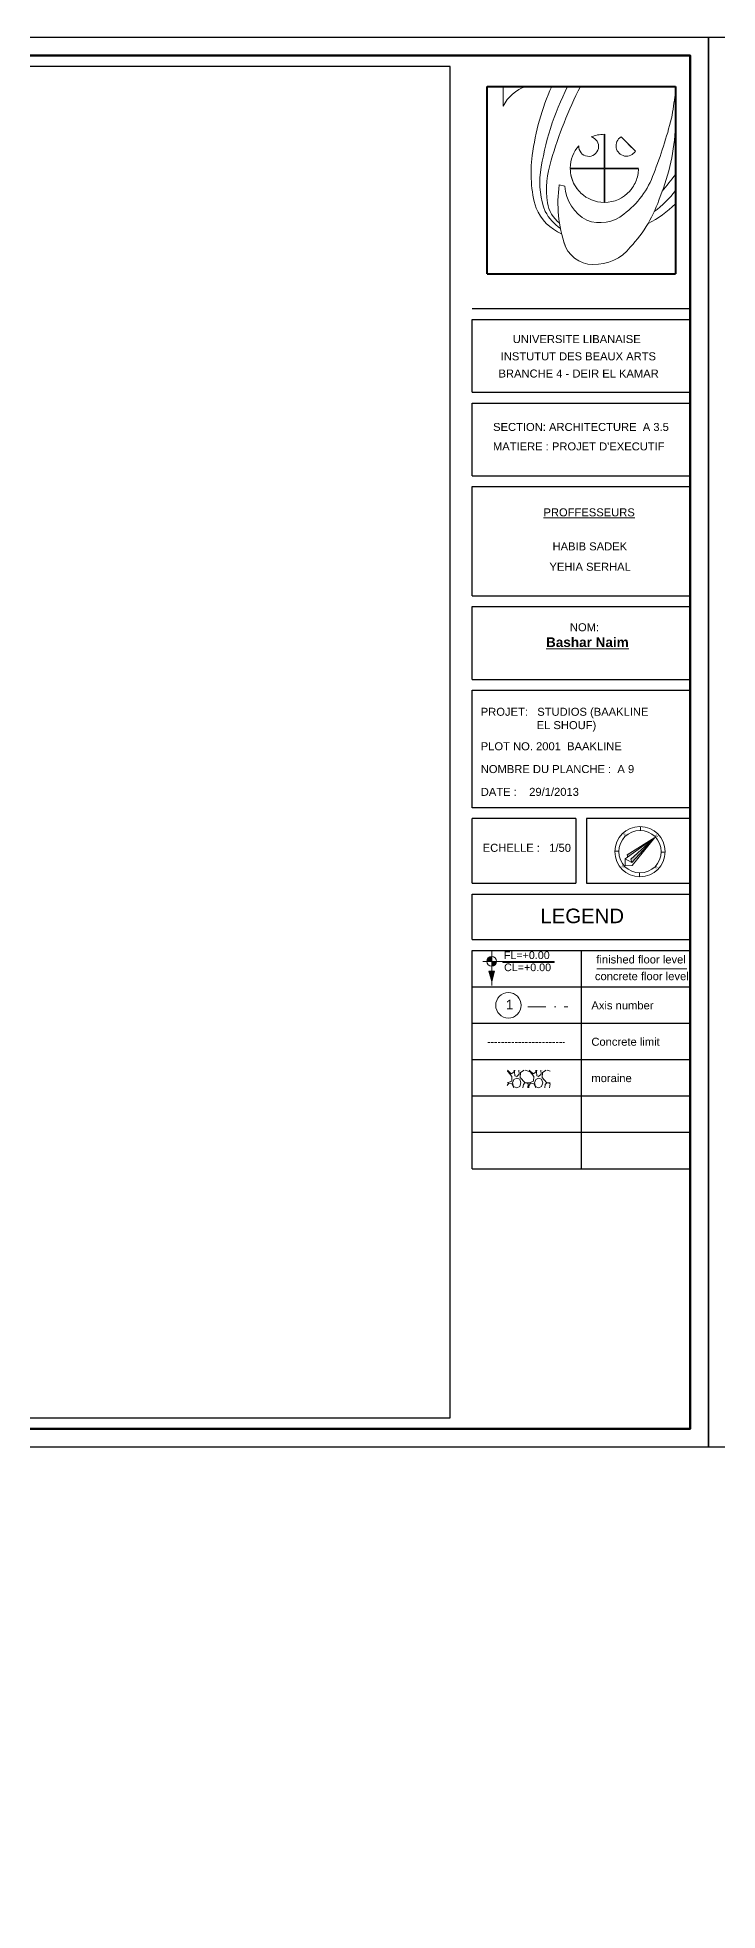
# Model space of a CAD drawing. Header units: inches. Extents: x -580639 to 179052, y 0 to 152898.
# Drawn here: x 5917 to 24613, y 100279 to 151788 of the extents above; entities that cross this region are included whole.
import ezdxf
from ezdxf.enums import TextEntityAlignment as Align

# ---------------------------------------------------------------- set-up
doc = ezdxf.new("R2010")
doc.units = ezdxf.units.IN
doc.header["$LTSCALE"] = 500
doc.header["$MEASUREMENT"] = 0
for name, pattern in [('ACAD_ISO02W100', [15, 12, -3]), ('DASHDOTX2', [2, 1, -0.5, 0, -0.5]), ('HIDDEN2', [0.1875, 0.125, -0.0625])]:
    doc.linetypes.add(name, pattern=pattern)
for name, color, linetype, lineweight in [('1ATEXT', 3, 'Continuous', 20), ('A-0.2', 61, 'Continuous', 20), ('A-0.25', 42, 'Continuous', 25), ('A-ANNO-TEXS', 211, 'Continuous', 18), ('A-flor-sthn', 251, 'HIDDEN2', 9), ('A-htch', 252, 'Continuous', 20), ('A-wall', 52, 'Continuous', 35), ('ground floor', 8, 'Continuous', 20), ('HATCH', 11, 'Continuous', 9), ('WALL', 7, 'Continuous', 40), ('WIN', 3, 'Continuous', 18)]:
    doc.layers.add(name, color=color, linetype=linetype, lineweight=lineweight)
doc.layers.add('SYSEC', color=6, linetype='Continuous')
doc.styles.add('100', font='arial.ttf', dxfattribs={"height": 200})
doc.styles.add('50', font='arial.ttf', dxfattribs={"height": 125})
doc.styles.add('CURENT', font='sanss___.ttf')
doc.styles.get("Standard").update_dxf_attribs({"font": 'arial.ttf'})

# ---------------------------------------------------------------- blocks, each defined once
blk = doc.blocks.new('4')
at = {"layer": 'A-0.2', "color": 253}
for p, q in [((0, 7158), (612, 7158)), ((612, 7158), (612, 6408))]:
    blk.add_line(p, q, dxfattribs=at)
at = {"layer": 'A-0.2'}
for p, q in [((4464, 4046), (4464, 5334)), ((4491, 4046), (4491, 5334)), ((5661, 4688), (5114, 5233)), ((5387, 4961), (5661, 4688)), ((4464, 4046), (3176, 4046)), ((4464, 4019), (3176, 4019)), ((4464, 2731), (4464, 4019)), ((5779, 4046), (4491, 4046)), ((5779, 4019), (4491, 4019)), ((4491, 2731), (4491, 4019)), ((2753, 3402), (2970, 3354))]:
    blk.add_line(p, q, dxfattribs=at)
at = {"layer": 'A-0.2', "color": 253}
blk.add_arc((1928, 5765), 1462, 107.64781, 153.96165, dxfattribs=at)
at = {"layer": 'A-0.2'}
for centre, radius, start, end in [((10717, 3409), 9059, 155.55033, 172.92406), ((12494, 2369), 10566, 153.0442, 171.7936), ((18093, -216), 16295, 153.09334, 163.75774), ((-19263, 10603), 26713, 349.95399, 351.96969), ((-10257, 10332), 17845, 338.64073, 345.76469), ((3880, 4867), 376, 175.50124, 75.71182), ((4478, 4033), 1301, 90.59339, 112.82445), ((5322, 4895), 397, 121.63123, 328.54112), ((-676, 5940), 7870, 337.73271, 357.72099), ((6429, 3847), 4751, 171.79462, 196.2417), ((5992, 3211), 3720, 162.30173, 187.61114), ((4478, 4033), 1301, 138.38861, 179.40661), ((5120, 3503), 3106, 173.07815, 201.04099), ((4478, 4033), 1301, 180.59339, 207.56933), ((4478, 4033), 1301, 187.50396, 216.31067), ((3279, 4920), 3270, 306.37555, 340.58391), ((4478, 4033), 1301, 337.29236, 359.40661), ((-4402, 12360), 14410, 320.31393, 323.55003), ((7684, 2710), 4979, 172.00351, 199.00541), ((4557, 3453), 1590, 183.56918, 241.76008), ((4478, 4033), 1301, 214.70346, 226.49059), ((4478, 4033), 1301, 226.49059, 269.40661), ((4478, 4033), 1301, 270.59339, 318.05723), ((4478, 4033), 1301, 318.05723, 325.65676), ((1776, 4501), 5072, 316.72692, 342.28934), ((4478, 4033), 1301, 325.65676, 337.29236), ((4080, 5482), 3864, 306.58145, 323.55215), ((3569, 3233), 1845, 202.79142, 246.93196), ((3907, 3300), 1917, 208.42814, 234.80849), ((3498, 2902), 1207, 188.73708, 232.56395), ((4313, 3366), 1408, 248.83977, 309.98353), ((4368, 5496), 3987, 296.48799, 315.0148), ((4044, 1512), 1149, 194.74643, 269.93049), ((4101, 2106), 1744, 268.07353, 321.63612)]:
    blk.add_arc(centre, radius, start, end, dxfattribs=at)
at = {"layer": 'WALL'}
for p, q in [((0, 7158), (7188, 7158)), ((0, 0), (0, 7158)), ((7188, 7158), (7188, 0)), ((0, 0), (7188, 0))]:
    blk.add_line(p, q, dxfattribs=at)
blk = doc.blocks.new('NORTH')
at = {"layer": 'WIN', "color": 1}
for p, q in [((494, 631), (0, 0)), ((0, 0), (661, -479)), ((494, 631), (4781, 459)), ((851, -154), (494, 631)), ((661, -479), (4781, 459)), ((851, -154), (4781, 459)), ((851, -154), (1006, 218)), ((887, 607), (973, 851)), ((973, 851), (4781, 459)), ((1006, 218), (4781, 459))]:
    blk.add_line(p, q, dxfattribs=at)
blk = doc.blocks.new('NORTHE')
at = {"color": 3}
for p, q in [((-1759, 1759), (-2077, 2077)), ((1759, 1759), (2077, 2077)), ((-1759, -1759), (-2077, -2077)), ((1759, -1759), (2077, -2077))]:
    blk.add_line(p, q, dxfattribs=at)
for radius in [2937, 2487]:
    blk.add_circle((0, 0), radius, dxfattribs=at)
for points in [[(-754, -1351), (-527, -1456), (0, 2402)], [(-121, -1378), (235, -1568), (0, 2402)]]:
    blk.add_solid(points, dxfattribs=at)
at = {"color": 3, "rotation": 84.51780902573543}
blk.add_blockref('NORTH', (0, -2400), dxfattribs=at)
at = {"color": 3}
for s, width, p, p2 in [('N', 1.784178, (-180, 2610), (180, 2610)), ('W', 1.365132, (-2894, 0), (-2534, 0)), ('E', 1.931772, (2517, 0), (2877, 0)), ('S', 1.931772, (-325, -2784), (35, -2784))]:
    blk.add_text(s, height=200, dxfattribs=dict(at, width=width)).set_placement(p, p2, align=Align.FIT)
blk = doc.blocks.new('NOR')
at = {"layer": 'WIN', "color": 3, "xscale": 0.000462, "yscale": 0.000462, "zscale": 0.000462, "rotation": 276.1356553146427}
blk.add_blockref('NORTHE', (-1.1, -0.12), dxfattribs=at)
blk = doc.blocks.new('SYSECFL')
at = {"layer": '1ATEXT'}
h = blk.add_hatch(color=256, dxfattribs=at)
h.paths.add_polyline_path([(7.6, 31.3), (0, 31.3), (0, 23.7, 0.414214)])
h.paths.add_polyline_path([(0, 38.9, 0.414214), (-7.6, 31.3), (0, 31.3)])
blk.add_hatch(color=256, dxfattribs=at).paths.add_polyline_path([(17.3, 31.3), (17.3, 29.7), (97.6, 29.7), (97.6, 31.3)])
h = blk.add_hatch(color=256, dxfattribs=at)
h.paths.add_polyline_path([(4.5, 15.9), (0, 15.9), (0, 0)])
h.paths.add_polyline_path([(0, 15.9), (-4.5, 15.9), (0, 0)])
for p, q in [((-14.1, 31.3), (97.6, 31.3)), ((0, -6.3), (0, 46.8)), ((0, 0), (-4.5, 15.9)), ((-4.5, 15.9), (4.5, 15.9)), ((0, 0), (4.5, 15.9))]:
    blk.add_line(p, q, dxfattribs=at)
blk.add_lwpolyline([(97.6, 31.3), (97.6, 29.7), (17.3, 29.7), (17.3, 31.3)], dxfattribs=at)
for start, end in [(0, 180), (180, 0)]:
    blk.add_arc((0, 31.3), 7.6, start, end, dxfattribs=at)
at = {"layer": '1ATEXT', "style": 'CURENT'}
for tag, p in [('FL=0.00', (19, 35)), ('CL=0.00', (19.3, 16))]:
    blk.add_attdef(tag, p, '', height=12, dxfattribs=at)
blk = doc.blocks.new('WERQ')
at = {"layer": 'HATCH', "ltscale": 15}
h = blk.add_hatch(dxfattribs=at)
h.set_pattern_fill('ANSI31', color=256, scale=0.25, angle=180, style=0)
h.paths.add_polyline_path([(1339.20614, 273.31003), (1339.05521, 273.31003), (1339.05521, 273.15322), (1338.75521, 273.15322), (1338.75521, 272.9964), (1338.62541, 272.9964, 0.1636034), (1338.75505, 272.82706), (1339.27665, 273.09971, 0.0036006), (1339.27668, 273.10453, 0.1668518)])
h.paths.add_polyline_path([(1330.77278, 272.07749), (1330.77278, 272.34713), (1330.88528, 272.34713), (1330.88528, 272.07749)], flags=9)
h.paths.add_polyline_path([(1331.06455, 271.90249), (1331.06455, 272.17213), (1331.17705, 272.17213), (1331.17705, 271.90249)], flags=9)
h.paths.add_polyline_path([(1338.76743, 272.97904), (1338.79241, 272.93125), (1338.77247, 272.92082), (1338.74749, 272.96862)], flags=24)
h.paths.add_polyline_path([(1338.95426, 273.13625), (1338.95426, 273.19018), (1338.97676, 273.19018), (1338.97676, 273.13625)], flags=24)

msp = doc.modelspace()

# ---------------------------------------------------------------- hatches: boundary and pattern name
at = {"layer": 'A-htch'}
h = msp.add_hatch(dxfattribs=at)
h.set_pattern_fill('GRAVEL', color=256, scale=600, angle=90)
h.set_pattern_definition([(318.01279, (-25911.6, 193668.027), (5400, -4800), [80.7216, -7991.453]), (274.96974, (-25851.6, 193614.027), (-600, 7200), [138.5208, -13713.555]), (222.510447, (-25839.6, 193476.027), (6600, 6000), [97.6728, -9669.6196]), (357.27369, (-25689.6, 193242.027), (-12000, 600), [126.1428, -12488.135]), (22.833654, (-25563.6, 193236.027), (-7200, -3000), [123.693, -12245.624]), (87.27369, (-25449.6, 193284.027), (-600, -12000), [126.1428, -12488.135]), (127.69424, (-25443.6, 193410.027), (6000, -7800), [166.8174, -16514.909]), (162.255328, (-25545.6, 193542.027), (-13200, 4200), [157.4928, -15591.793]), (211.429566, (-25695.6, 193590.027), (-7800, -4800), [126.57, -12530.444]), (265.23636, (-25803.6, 193524.027), (600, 6600), [144.4992, -7080.4575]), (312.397438, (-25815.6, 193380.027), (6600, -7200), [186.8688, -18500.025]), (228.814075, (-25683.6, 193836.027), (-3600, -4200), [63.7806, -6314.307]), (261.469234, (-25725.6, 193788.027), (1200, 7800), [121.3422, -12012.907]), (315, (-25743.6, 193668.03), (600, -1e-13), [84.8526, -763.6755]), (293.19859, (-25815.6, 193626.03), (-1200, 3000), [45.695, -4523.769]), (21.80141, (-25797.6, 193584.03), (-1800, -600), [64.622, -3166.477]), (120.96376, (-25737.6, 193608.03), (-1200, 1800), [104.9574, -3393.6137]), (251.56505, (-25791.6, 193698.03), (600, 1200), [75.8946, -1821.472]), (106.38954, (-25797.6, 193236.027), (-1800, 6000), [106.32, -10525.707]), (160.346176, (-25827.6, 193338.027), (6600, -2400), [89.1966, -8830.4446]), (23.19859, (-25911.6, 193698.03), (-3000, -1200), [91.389, -4478.075]), (73.61046, (-25827.6, 193734.027), (-1800, -6000), [106.32, -10525.707]), (69.44395, (-25425.6, 193236.03), (-1200, -3000), [102.528, -5023.8742]), (24.77514, (-25389.6, 193332.027), (-6600, -3000), [85.9068, -8504.786]), (156.80141, (-25311.6, 193704.03), (-3000, 1200), [91.389, -4478.075]), (107.354025, (-25395.6, 193740.027), (2400, -7800), [100.5786, -9957.254]), (159.44395, (-25311.6, 193410.03), (3000, -1200), [51.264, -5075.1382]), (191.30993, (-25311.6, 193668.03), (-2400, -600), [30.594, -3028.8177]), (255.96376, (-25341.6, 193662.03), (600, 1800), [123.693, -2350.1704]), (276.009006, (-25371.6, 193542.027), (-600, 6000), [114.63, -11348.354]), (33.69007, (-25683.6, 193608.03), (-1200, -600), [86.533, -2076.7976]), (83.157227, (-25611.6, 193656.027), (1200, 10200), [151.0764, -14956.5376]), (150.945396, (-25593.6, 193806.027), (4200, -2400), [61.7736, -6115.6045]), (180, (-25647.6, 193836), (-600, -600), [36, -564]), (210.25644, (-25389.6, 193530.027), (4200, 2400), [83.3544, -8252.112]), (138.01279, (-25461.6, 193488.027), (-5400, 4800), [161.4432, -7910.7312]), (90, (-25581.6, 193596), (-600, 600), [156, -444]), (55.304846, (-25581.6, 193752.027), (4200, 6000), [94.8684, -9391.9646]), (344.0546, (-25527.6, 193830.03), (2400, -600), [87.361, -4280.7047]), (297.645975, (-25443.6, 193806.027), (6000, -11400), [142.239, -14081.6845]), (265.42608, (-25377.6, 193680.027), (-600, -7800), [150.4794, -14897.444])])
h.paths.add_polyline_path([(20011.139, 123387.95), (18828.956, 123387.95), (18828.956, 122902.455), (20011.139, 122902.455)])

# ---------------------------------------------------------------- linework, layer by layer
for points in [[(-30636.754, 113030.352), (24363.463, 113030.352), (24363.463, 151788.469), (-30636.754, 151788.469)], [(24363.463, 113030.352), (79363.681, 113030.352), (79363.681, 151788.469), (24363.463, 151788.469)]]:
    msp.add_lwpolyline(points, close=True)
at = {"layer": 'A-0.25', "lineweight": 25}
for p, q in [((17863.463, 144335.821), (23863.463, 144335.821)), ((17863.463, 142035.821), (17863.463, 144035.821)), ((17863.463, 144035.821), (23863.463, 144035.821)), ((17863.463, 142035.821), (23863.463, 142035.821)), ((17863.463, 139735.821), (17863.463, 141735.821)), ((17863.463, 141735.821), (23863.463, 141735.821)), ((17863.463, 139735.821), (23863.463, 139735.821)), ((17863.463, 136435.821), (17863.463, 139435.821)), ((17863.463, 139435.821), (23863.463, 139435.821)), ((17863.463, 136435.821), (23863.463, 136435.821)), ((17863.463, 134135.821), (17863.463, 136135.821)), ((17863.463, 136135.821), (23863.463, 136135.821)), ((17863.463, 134135.821), (23863.463, 134135.821)), ((17863.463, 130605.9), (17863.463, 133835.821)), ((17863.463, 133835.821), (23863.463, 133835.821)), ((23863.463, 130605.9), (17863.463, 130605.9)), ((17863.463, 128530.844), (17863.463, 130305.9)), ((20713.463, 130305.9), (17863.463, 130305.9)), ((20713.463, 130305.9), (20513.463, 130305.9)), ((20713.463, 130305.9), (20713.463, 128530.844)), ((23863.463, 130305.9), (21013.463, 130305.9)), ((23863.463, 130305.9), (21013.463, 130305.9)), ((21013.463, 130305.9), (21013.463, 128530.844)), ((17863.463, 128530.844), (20713.463, 128530.844)), ((20513.463, 128530.844), (20713.463, 128530.844)), ((21013.463, 128530.844), (23863.463, 128530.844)), ((21013.463, 128530.844), (23863.463, 128530.844)), ((17863.463, 126980.241), (17863.463, 128230.844)), ((17863.463, 128230.844), (23863.463, 128230.844)), ((17863.463, 126980.241), (23863.463, 126980.241)), ((17863.463, 120680.241), (17863.463, 126680.241)), ((17863.463, 126680.241), (23863.463, 126680.241)), ((17863.463, 126680.241), (23863.463, 126680.241)), ((20863.463, 126680.241), (20863.463, 120680.241)), ((17863.463, 125680.241), (23863.463, 125680.241)), ((17863.463, 124680.241), (23863.463, 124680.241)), ((17863.463, 123680.241), (23863.463, 123680.241)), ((17863.463, 122680.241), (23863.463, 122680.241)), ((17863.463, 121680.241), (23863.463, 121680.241)), ((17863.463, 120680.241), (23863.463, 120680.241))]:
    msp.add_line(p, q, dxfattribs=at)
for points in [[(17263.463, 113830.352), (17263.463, 150988.469), (-29836.754, 150988.469), (-29836.754, 113830.352), (17263.463, 113830.352)], [(23863.463, 142035.821), (23863.463, 144035.821)], [(23863.463, 139735.821), (23863.463, 141735.821)], [(23863.463, 136435.821), (23863.463, 139435.821)], [(23863.463, 134135.821), (23863.463, 136135.821)], [(23863.463, 130605.9), (23863.463, 133835.821)], [(23863.463, 128530.844), (23863.463, 130305.9)], [(23863.463, 128835.821), (23863.463, 130305.9)], [(23863.463, 126980.241), (23863.463, 128230.844)], [(23863.463, 120680.241), (23863.463, 126680.241)]]:
    msp.add_lwpolyline(points, dxfattribs=at)
at = {"layer": 'A-ANNO-TEXS'}
msp.add_line((21292.393, 126176.131), (23771.103, 126176.131), dxfattribs=at)
at = {"layer": 'A-flor-sthn'}
msp.add_line((18298.083, 124152.904), (20404.746, 124152.904), dxfattribs=at)
at = {"layer": 'A-wall', "color": 1, "lineweight": 70}
msp.add_lwpolyline([(-30136.754, 113530.352), (23863.463, 113530.352), (23863.463, 151288.469), (-30136.754, 151288.469)], close=True, dxfattribs=at)
at = {"layer": 'ground floor', "linetype": 'DASHDOTX2'}
msp.add_line((19395.836, 125133.787), (20494.852, 125133.787), dxfattribs=at)
at = {"layer": 'ground floor'}
msp.add_circle((18863.961, 125173.351), 350, dxfattribs=at)

# ---------------------------------------------------------------- block references
at = {"xscale": 18000, "yscale": 18000, "zscale": 18000}
msp.add_blockref('WERQ', (-23968122.671, -4793965.511), dxfattribs=at)
at = {"layer": 'A-ANNO-TEXS', "xscale": 508.9391999991295, "yscale": 508.9392000008957, "zscale": 508.9391999991295, "rotation": 37.60703697579601}
msp.add_blockref('NOR', (22887.898, 129788.302), dxfattribs=at)
at = {"layer": 'A-wall', "linetype": 'ACAD_ISO02W100', "xscale": 0.7200000000000001, "yscale": 0.7200000000000001, "zscale": 0.7200000000000001}
msp.add_blockref('4', (18278.318, 145285.208), dxfattribs=at)
at = {"layer": 'SYSEC', "xscale": 17.5558269875182, "yscale": 17.5558269875182, "zscale": 17.5558269875182}
msp.add_blockref('SYSECFL', (18406.264, 125831.314), dxfattribs=at).add_auto_attribs({'CL=0.00': 'CL=+0.00', 'FL=0.00': 'FL=+0.00'})

# ---------------------------------------------------------------- texts
at = {"layer": 'A-ANNO-TEXS', "style": '50'}
for s, p in [('finished floor level', (21281.435, 126323.649)), ('concrete floor level', (21242.599, 125863.507)), ('Axis number', (21145.372, 125060.908)), ('Concrete limit', (21145.372, 124060.908)), ('moraine', (21145.372, 123060.908))]:
    msp.add_text(s, height=220, dxfattribs=at).set_placement(p)
at = {"layer": 'A-ANNO-TEXS', "attachment_point": 1, "style": '50'}
for s, width, insert, char_height in [('UNIVERSITE LIBANAISE', 4948.28299, (18983.083, 143604.642), 220), ('INSTUTUT DES BEAUX ARTS', 4948.28299, (18652.536, 143130.151), 220), ('BRANCHE 4 - DEIR EL KAMAR', 4948.28299, (18591.659, 142656.96), 220), ('SECTION: ARCHITECTURE  A 3.5\\P ', 5318.43165, (18443.781, 141187.41), 220), ("MATIERE : PROJET D'EXECUTIF ", 5318.43165, (18438.433, 140653.14), 220), ('{\\LPROFFESSEURS }', 5318.43165, (19828.151, 138839.051), 220), ('HABIB SADEK ', 5318.43165, (20078.179, 137903.24), 220), ('YEHIA SERHAL', 5318.43165, (19992.246, 137343.375), 220), ('NOM: ', 5318.43165, (20555.114, 135679.431), 220), ('{\\fArial|b1|i0|c0|p34;\\LBashar Naim}', 5318.43165, (19898.395, 135291.6), 266.2), ('PROJET:   STUDIOS (BAAKLINE \\P                  EL SHOUF)', 6503.49491, (18103.863, 133354.853), 220), ('PLOT NO. 2001  BAAKLINE', 6503.49491, (18103.863, 132406.194), 220), ('NOMBRE DU PLANCHE :  A 9', 6503.49491, (18103.863, 131779.624), 220), ('DATE :    29/1/2013', 6503.49491, (18103.863, 131152.754), 220), ('ECHELLE :   1/50', 6503.49491, (18158.351, 129613.455), 220), ('LEGEND', 2660.77035, (19745.237, 127831.658), 400)]:
    msp.add_mtext_dynamic_manual_height_columns(s, width=width, gutter_width=1000, heights=[0], dxfattribs=dict(at, insert=insert, char_height=char_height))
at = {"layer": 'ground floor', "insert": (18793.657, 125324.827), "char_height": 266, "attachment_point": 1, "style": '100'}
msp.add_mtext_dynamic_manual_height_columns('1', width=215.80113, gutter_width=1000, heights=[0], dxfattribs=at)

doc.saveas('drawing.dxf')
